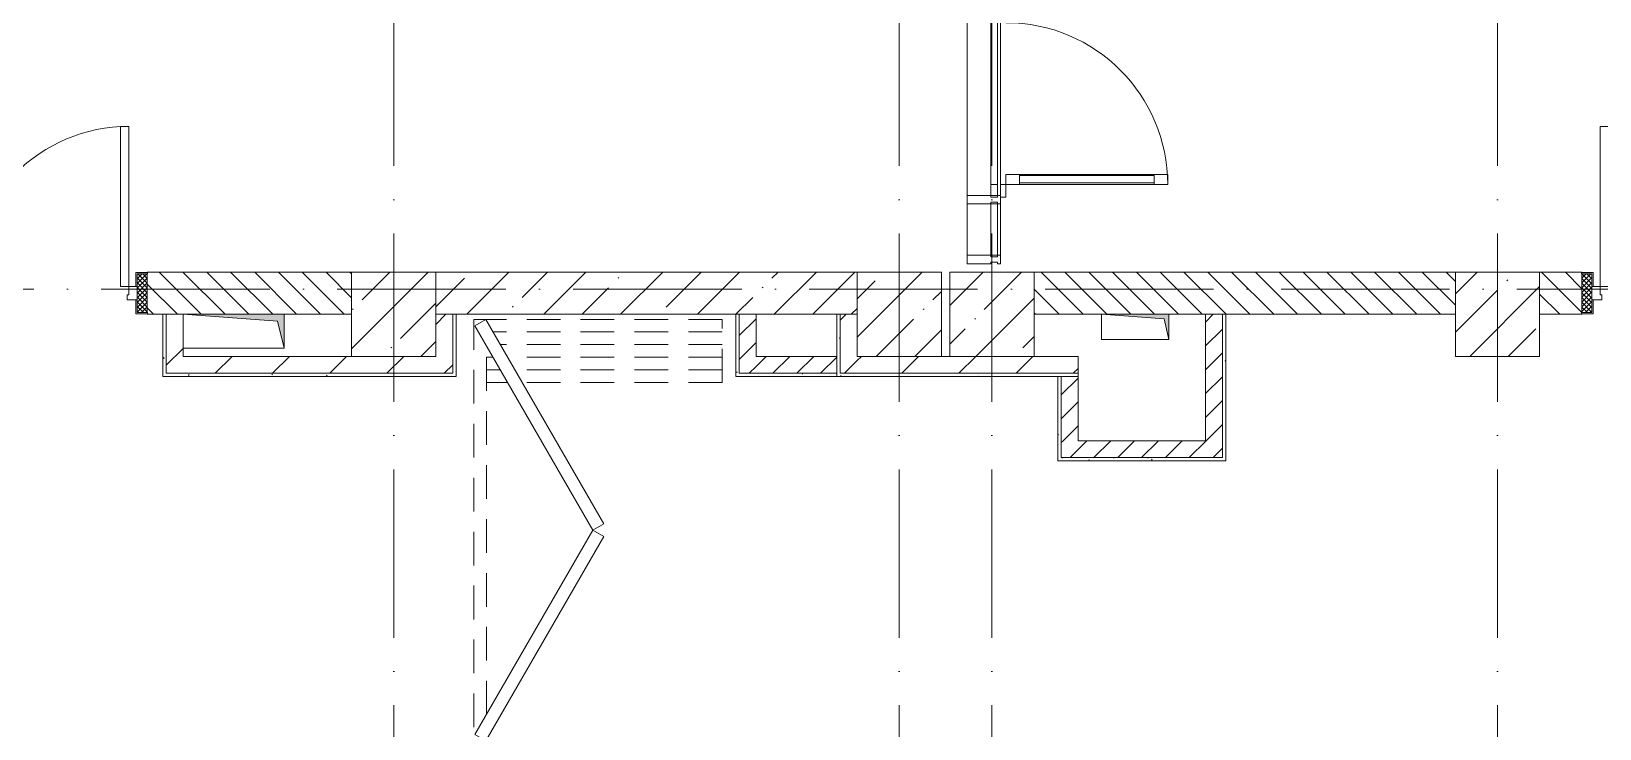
# Model space of a CAD drawing. Header units: millimetres. Extents: x -6467 to 106027, y -7090 to 195095.
# Drawn here: x 32900 to 42206, y 3373 to 7510 of the extents above; entities that cross this region are included whole.
import ezdxf

# ---------------------------------------------------------------- set-up
doc = ezdxf.new("R2010")
doc.units = ezdxf.units.MM
doc.linetypes.add('200_ШТРИХ__ш1_п0_6_', pattern=[320, 200, -120])
doc.linetypes.add('50_200_ШТРИХ_1Т_ш5_п1_п1_', pattern=[1400, 1000, -200, 0, -200])
for name, color, linetype, lineweight in [('A-DETL-GENF', 7, 'Continuous', 9), ('A-DOOR', 7, 'Continuous', 9), ('A-DOOR-2', 7, 'Continuous', 5), ('A-DOOR-3', 7, '200_ШТРИХ__ш1_п0_6_', 5), ('A-DOOR-FRAM', 7, 'Continuous', 9), ('A-DOOR-FRAM-2', 7, 'Continuous', 5), ('A-GLAZ-CWMG', 7, 'Continuous', 9), ('A-GLAZ-CWMG-1', 7, 'Continuous', 20), ('A-WALL', 7, 'Continuous', 5), ('A-WALL-FNSH-1', 7, 'Continuous', 5), ('I-WALL', 7, 'Continuous', 5), ('S-COLS', 7, 'Continuous', 9), ('S-COLS-1', 7, 'Continuous', 5)]:
    doc.layers.add(name, color=color, linetype=linetype, lineweight=lineweight)
for name, color, linetype, lineweight, true_color in [('A-GENM-1', 7, 'Continuous', 9, 0xaaaaaa), ('I-WALL-1', 7, 'Continuous', 5, 0x787878), ('M-EQPM-1', 7, 'Continuous', 9, 0xaaaaaa), ('M-EQPM-2', 7, 'Continuous', 9, 0xe2e2e2), ('Оси-3', 7, '50_200_ШТРИХ_1Т_ш5_п1_п1_', 9, 0xaaaaaa)]:
    doc.layers.add(name, color=color, linetype=linetype, lineweight=lineweight, true_color=true_color)
pattern_1 = [(45, (0, 0), (-169.7056, 169.7056), [])]
pattern_2 = [(0, (0, 0), (406.4, 101.6), [6.706, -298.094, 6.706, -298.094, -1625.6]), (0, (0, 0), (406.4, 101.6), [-609.6, 6.706, -602.894, 6.706, -298.094, -711.2]), (0, (0, 0), (406.4, 101.6), [-1524, 6.706, -196.494, 6.706, -501.294]), (120, (152.4, 50.8), (-291.18818, 301.15272), [6.706, -298.094, 6.706, -298.094, -1625.6]), (120, (152.4, 50.8), (-291.18818, 301.15272), [-609.6, 6.706, -602.894, 6.706, -298.094, -711.2]), (120, (152.4, 50.8), (-291.18818, 301.15272), [-1524, 6.706, -196.494, 6.706, -501.294]), (240, (203.2, 254), (-115.21182, -402.75272), [6.706, -298.094, 6.706, -298.094, -1625.6]), (240, (203.2, 254), (-115.21182, -402.75272), [-609.6, 6.706, -602.894, 6.706, -298.094, -711.2]), (240, (203.2, 254), (-115.21182, -402.75272), [-1524, 6.706, -196.494, 6.706, -501.294])]
pattern_3 = [(135, (0, 0), (-70.71068, -70.71068), [])]
pattern_4 = [(135, (1456.41, 189.685), (-14.14214, -14.14214), []), (225, (1456.41, 189.685), (14.14214, -14.14214), [])]
pattern_5 = [(45, (-666.384, 189.685), (-14.1421, 14.1421), []), (135, (-666.384, 189.685), (-14.1421, -14.1421), [])]
pattern_6 = [(45, (0, 0), (-70.71068, 70.71068), [])]

# ---------------------------------------------------------------- blocks, each defined once
blk = doc.blocks.new('BSC_Колонна _Прямоугольная - 500х500-V81-АИ_План этажа Радиаторы_2')
at = {"layer": 'S-COLS-1'}
h = blk.add_hatch(dxfattribs=at)
h.set_pattern_fill('FP_109', color=256, style=0, pattern_type=2)
h.set_pattern_definition([(45, (-38050, -5831.04), (-228.0985, 228.0985), []), (45, (-37821.9, -5831.04), (-228.0985, 228.0985), [403.225, -80.645, 6.706, -73.939])])
h.paths.add_polyline_path([(-250, -250), (250, -250), (250, 250), (-250, 250)])
for p, q in [((250, 250), (-250, 250)), ((-250, 250), (-250, -250)), ((250, -250), (250, 250)), ((-250, -250), (250, -250))]:
    blk.add_line(p, q, dxfattribs=at)
blk = doc.blocks.new('Дверь_Витражная_СКБ_2Ст - ДВВ_ДАО_СОШ_Коридор EIW15-23259878-АИ_План этажа Радиаторы_2')
at = {"layer": 'A-DETL-GENF'}
for p, q in [((-960, 1010), (-900, 1010)), ((-960, 1010), (-960, 50)), ((-900, 1010), (-960, 1010)), ((-960, 1010), (-960, 50)), ((-900, 1010), (-900, 50)), ((-900, 50), (-900, 1010)), ((960, 1010), (900, 1010)), ((900, 1010), (900, 50)), ((960, 1010), (900, 1010)), ((900, 1010), (900, 50)), ((960, 1010), (960, 50)), ((960, 50), (960, 1010)), ((-960, 930), (-900, 930)), ((-950, 930), (-950, 130)), ((-906, 930), (-906, 130)), ((960, 930), (900, 930)), ((906, 930), (906, 130)), ((950, 930), (950, 130)), ((-960, 130), (-900, 130)), ((960, 130), (900, 130)), ((-1035, 50), (-1035, 17)), ((-960, 50), (-1035, 50)), ((-960, 50), (-1035, 50)), ((-1035, 50), (-1035, 17)), ((-900, 50), (-960, 50)), ((-960, 50), (-900, 50)), ((-960, 17), (-960, 50)), ((-960, 17), (-960, 50)), ((900, 50), (960, 50)), ((900, 50), (960, 50)), ((960, 17), (960, 50)), ((960, 50), (1035, 50)), ((960, 50), (960, 17)), ((1035, 50), (960, 50)), ((1035, 50), (1035, 17)), ((1035, 17), (1035, 50)), ((-960, -40), (-960, 0)), ((-960, -40), (-960, 0)), ((960, -40), (960, 0)), ((960, 0), (960, -40))]:
    blk.add_line(p, q, dxfattribs=at)
at = {"layer": 'A-DOOR-2'}
for p, q in [((-960, 1010), (-960, 50)), ((960, 1010), (960, 50))]:
    blk.add_line(p, q, dxfattribs=at)
for centre, start, end in [((-960, 50), 360, 90), ((960, 50), 90, 180)]:
    blk.add_arc(centre, 960, start, end, dxfattribs=at)
blk = doc.blocks.new('Прямоугольный импост - Импост структурный с накладкой - 180мм-22070662-АИ_План этажа Радиаторы_2')
at = {"layer": 'A-GLAZ-CWMG'}
for p, q in [((74510, 66555.7), (74510, 64505.7)), ((74527, 66555.7), (74567, 66555.7)), ((74527, 66555.7), (74527, 64505.7)), ((74567, 66555.7), (74567, 64505.7)), ((74707, 66555.7), (74707, 64505.7)), ((74567, 64505.7), (74527, 64505.7))]:
    blk.add_line(p, q, dxfattribs=at)
blk = doc.blocks.new('Прямоугольный импост - Импост структурный с накладкой - 180мм-26313123-АИ_План этажа Радиаторы_2')
at = {"layer": 'A-GLAZ-CWMG'}
for p, q in [((38453, 6181), (38453, 6486)), ((38593, 6486), (38633, 6486)), ((38593, 6181), (38593, 6486)), ((38633, 6181), (38633, 6486)), ((38650, 6181), (38650, 6486)), ((38633, 6181), (38593, 6181))]:
    blk.add_line(p, q, dxfattribs=at)
blk = doc.blocks.new('Прямоугольный импост - Импост структурный с накладкой - 180мм-22069925-АИ_План этажа Радиаторы_2')
at = {"layer": 'A-GLAZ-CWMG-1'}
for p, q in [((-25, 40), (-25, 180)), ((-25, 180), (25, 180)), ((25, 180), (25, 40)), ((-15, 40), (-25, 40)), ((-25, -17), (-25, 0)), ((-25, 0), (-15, 0)), ((-15, 0), (-15, 40)), ((15, 40), (15, 0)), ((25, 40), (15, 40)), ((15, 0), (25, 0)), ((25, 0), (25, -17)), ((25, -17), (-25, -17))]:
    blk.add_line(p, q, dxfattribs=at)
blk = doc.blocks.new('BSC_Колонна _Прямоугольная - 500х500-V255-АИ_План этажа Радиаторы_2')
at = {"layer": 'S-COLS-1'}
h = blk.add_hatch(dxfattribs=at)
h.set_pattern_fill('FP_151', color=256, style=0, pattern_type=2)
h.set_pattern_definition([(45, (-38600, -5831.04), (-228.0985, 228.0985), []), (45, (-38371.9, -5831.04), (-228.0985, 228.0985), [403.225, -80.645, 6.706, -73.939])])
h.paths.add_polyline_path([(-250, -250), (250, -250), (250, 250), (-250, 250)])
for p, q in [((250, 250), (-250, 250)), ((-250, 250), (-250, -250)), ((250, -250), (250, 250)), ((-250, -250), (250, -250))]:
    blk.add_line(p, q, dxfattribs=at)
blk = doc.blocks.new('BSC_Колонна _Прямоугольная - 500х500-V262-АИ_План этажа Радиаторы_2')
at = {"layer": 'S-COLS-1'}
h = blk.add_hatch(dxfattribs=at)
h.set_pattern_fill('FP_158', color=256, style=0, pattern_type=2)
h.set_pattern_definition([(45, (-35050, -5831.04), (-228.0985, 228.0985), []), (45, (-34821.9, -5831.04), (-228.0985, 228.0985), [403.225, -80.645, 6.706, -73.939])])
h.paths.add_polyline_path([(-250, -250), (250, -250), (250, 250), (-250, 250)])
for p, q in [((250, 250), (-250, 250)), ((-250, 250), (-250, -250)), ((250, -250), (250, 250)), ((-250, -250), (250, -250))]:
    blk.add_line(p, q, dxfattribs=at)
blk = doc.blocks.new('BSC_Колонна _Прямоугольная - 500х500-V334-АИ_План этажа Радиаторы_2')
at = {"layer": 'S-COLS-1'}
h = blk.add_hatch(dxfattribs=at)
h.set_pattern_fill('FP_229', color=256, style=0, pattern_type=2)
h.set_pattern_definition([(45, (-41600, -5831.04), (-228.0985, 228.0985), []), (45, (-41371.9, -5831.04), (-228.0985, 228.0985), [403.225, -80.645, 6.706, -73.939])])
h.paths.add_polyline_path([(-250, -250), (250, -250), (250, 250), (-250, 250)])
for p, q in [((250, 250), (-250, 250)), ((-250, 250), (-250, -250)), ((250, -250), (250, 250)), ((-250, -250), (250, -250))]:
    blk.add_line(p, q, dxfattribs=at)
blk = doc.blocks.new('DOR__перегородка__Прямоугольная - Вн_ДПГ_6900х3600h-29300788-АИ_План этажа Радиаторы_2')
at = {"layer": 'A-DOOR-3'}
for p, q in [((0, 0), (6900, 0)), ((6900, -1474.2), (6900, 0)), ((0, -75), (0, 0)), ((0, -75), (1744.5, -75)), ((1894.5, -75), (1906.7, -75)), ((2056.7, -75), (4243.8, -75)), ((4393.8, -75), (4405, -75)), ((4555, -75), (6743.2, -75)), ((6525.2, -200.9), (6525.2, -75)), ((6600.2, -157.6), (6600.2, -75)), ((6675.2, -114.3), (6675.2, -75)), ((6893.2, -75), (6900, -75)), ((6750.2, -1474.2), (6750.2, -157.6)), ((6825.2, -1474.2), (6825.2, -114.3)), ((6600.2, -1474.2), (6600.2, -244.2)), ((6675.2, -1474.2), (6675.2, -200.9)), ((6525.2, -1474.2), (6525.2, -287.5)), ((6525.2, -1474.2), (6900, -1474.2))]:
    blk.add_line(p, q, dxfattribs=at)
at = {"layer": 'A-DOOR-FRAM'}
for p, q in [((1862.7, -6.7), (650.4, -706.9)), ((687.9, -771.8), (1900.3, -71.7)), ((1900.3, -71.7), (1862.7, -6.7)), ((1938.4, -6.7), (1900.9, -71.7)), ((1900.9, -71.7), (3113.3, -771.8)), ((3150.8, -706.9), (1938.4, -6.7)), ((4362.1, -6.7), (3149.7, -706.9)), ((3187.3, -771.8), (4399.6, -71.7)), ((4399.6, -71.7), (4362.1, -6.7)), ((4436.7, -6.7), (4399.2, -71.7)), ((4399.2, -71.7), (5611.6, -771.8)), ((5649.1, -706.9), (4436.7, -6.7)), ((6861.4, -6.7), (5649.1, -706.9)), ((5686.6, -771.8), (6898.9, -71.7)), ((6898.9, -71.7), (6861.4, -6.7)), ((650.4, -706.9), (687.9, -771.8)), ((3113.3, -771.8), (3150.8, -706.9)), ((3149.7, -706.9), (3187.3, -771.8)), ((5611.6, -771.8), (5649.1, -706.9)), ((5649.1, -706.9), (5686.6, -771.8))]:
    blk.add_line(p, q, dxfattribs=at)
blk = doc.blocks.new('Канал вертикальный прямоугольный - Шахта - значок проема-24087328-АИ_План этажа Радиаторы_2')
at = {"layer": 'M-EQPM-2'}
blk.add_hatch(color=256, dxfattribs=at).paths.add_polyline_path([(75, 200), (-75, 200), (-75, -200), (-47.5, 172.5)])
at = {"layer": 'M-EQPM-1'}
for p, q in [((-75, -200), (-75, 200)), ((-75, 200), (75, 200)), ((-47.5, 172.5), (75, 200)), ((75, 200), (75, -200)), ((-47.5, 172.5), (-75, -200)), ((75, -200), (-75, -200))]:
    blk.add_line(p, q, dxfattribs=at)
blk = doc.blocks.new('Канал вертикальный прямоугольный - Шахта - значок проема-24087330-АИ_План этажа Радиаторы_2')
at = {"layer": 'M-EQPM-2'}
blk.add_hatch(color=256, dxfattribs=at).paths.add_polyline_path([(-100, -300), (-60, 260), (100, 300), (-100, 300)])
at = {"layer": 'M-EQPM-1'}
for p, q in [((-100, -300), (-100, 300)), ((-100, 300), (100, 300)), ((-60, 260), (100, 300)), ((100, 300), (100, -300)), ((-60, 260), (-100, -300)), ((100, -300), (-100, -300))]:
    blk.add_line(p, q, dxfattribs=at)
blk = doc.blocks.new('110_Дверь_СКБ_2Ст_Наружная1 - СОШ_Д-07_1760_1440_х2400мм_Все учебные помещения_ читальные залы_EIW30-25551088-АИ_План этажа Радиаторы_2')
at = {"layer": 'A-DOOR-2'}
h = blk.add_hatch(dxfattribs=at)
h.set_pattern_fill('FP_120', color=256, style=0, pattern_type=2)
h.set_pattern_definition(pattern_4)
h.paths.add_polyline_path([(899.5, -115), (899.5, 115), (839.5, 115), (839.5, -115)])
at = {"layer": 'A-DOOR-FRAM-2'}
h = blk.add_hatch(dxfattribs=at)
h.set_pattern_fill('FP_121', color=256, style=0, pattern_type=2)
h.set_pattern_definition(pattern_5)
h.paths.add_polyline_path([(-800.5, -115), (-800.5, 115), (-860.5, 115), (-860.5, -115)])
at = {"layer": 'A-DOOR'}
for p, q in [((-750.5, 990), (-750.5, 40)), ((-700.5, 990), (-750.5, 990)), ((-700.5, 40), (-700.5, 990)), ((789.5, 630), (739.5, 630)), ((739.5, 630), (739.5, 40)), ((789.5, 40), (789.5, 630)), ((-750.5, 40), (-700.5, 40)), ((739.5, 40), (789.5, 40))]:
    blk.add_line(p, q, dxfattribs=at)
at = {"layer": 'A-DOOR-2'}
for p, q in [((-792.5, 123), (-862.5, 123)), ((-862.5, 123), (-862.5, 115)), ((-862.5, 115), (-800.5, 115)), ((-800.5, 115), (-800.5, 40)), ((-792.5, 40), (-792.5, 123)), ((901.5, 123), (831.5, 123)), ((831.5, 123), (831.5, 40)), ((839.5, 40), (839.5, 115)), ((839.5, 115), (901.5, 115)), ((901.5, 115), (901.5, 123)), ((-800.5, 40), (-792.5, 40)), ((831.5, 40), (839.5, 40)), ((-792.5, -40), (-800.5, -40)), ((-800.5, -40), (-800.5, -115)), ((-792.5, -123), (-792.5, -40)), ((839.5, -40), (831.5, -40)), ((831.5, -40), (831.5, -123)), ((839.5, -115), (839.5, -40)), ((-862.5, -115), (-862.5, -123)), ((-800.5, -115), (-862.5, -115)), ((-862.5, -123), (-792.5, -123)), ((831.5, -123), (901.5, -123)), ((901.5, -115), (839.5, -115)), ((901.5, -123), (901.5, -115))]:
    blk.add_line(p, q, dxfattribs=at)
for centre, radius, start, end in [((-750.5, 40), 950, 0, 90), ((789.5, 40), 590, 90, 180)]:
    blk.add_arc(centre, radius, start, end, dxfattribs=at)
at = {"layer": 'A-DOOR-FRAM'}
for p, q in [((-800.5, 115), (-860.5, 115)), ((-860.5, 115), (-860.5, -115)), ((-800.5, -115), (-800.5, 115)), ((899.5, 115), (839.5, 115)), ((839.5, 115), (839.5, -115)), ((899.5, -115), (899.5, 115)), ((-750.5, 40), (-800.5, 40)), ((-800.5, 40), (-800.5, -40)), ((-750.5, -10), (-750.5, 40)), ((789.5, 40), (789.5, -10)), ((839.5, 40), (789.5, 40)), ((839.5, -40), (839.5, 40)), ((-800.5, -40), (-740.5, -40)), ((-740.5, -10), (-750.5, -10)), ((-740.5, -40), (-740.5, -10)), ((789.5, -10), (779.5, -10)), ((779.5, -10), (779.5, -40)), ((779.5, -40), (839.5, -40)), ((-860.5, -115), (-800.5, -115)), ((839.5, -115), (899.5, -115))]:
    blk.add_line(p, q, dxfattribs=at)
blk = doc.blocks.new('110_Дверь_СКБ_2Ст_Наружная1 - СОШ_Д-07_1760_1440_х2400мм_Все учебные помещения_ читальные залы_EIW30-25550483-АИ_План этажа Радиаторы_2')
at = {"layer": 'A-DOOR-2'}
h = blk.add_hatch(dxfattribs=at)
h.set_pattern_fill('FP_120', color=256, style=0, pattern_type=2)
h.set_pattern_definition(pattern_4)
h.paths.add_polyline_path([(899.5, -115), (899.5, 115), (839.5, 115), (839.5, -115)])
at = {"layer": 'A-DOOR-FRAM-2'}
h = blk.add_hatch(dxfattribs=at)
h.set_pattern_fill('FP_121', color=256, style=0, pattern_type=2)
h.set_pattern_definition(pattern_5)
h.paths.add_polyline_path([(-800.5, -115), (-800.5, 115), (-860.5, 115), (-860.5, -115)])
at = {"layer": 'A-DOOR'}
for p, q in [((789.5, 990), (739.5, 990)), ((739.5, 990), (739.5, 40)), ((789.5, 40), (789.5, 990)), ((-750.5, 630), (-750.5, 40)), ((-700.5, 630), (-750.5, 630)), ((-700.5, 40), (-700.5, 630)), ((-750.5, 40), (-700.5, 40)), ((739.5, 40), (789.5, 40))]:
    blk.add_line(p, q, dxfattribs=at)
at = {"layer": 'A-DOOR-2'}
for p, q in [((-792.5, 123), (-862.5, 123)), ((-862.5, 123), (-862.5, 115)), ((-862.5, 115), (-800.5, 115)), ((-800.5, 115), (-800.5, 40)), ((-792.5, 40), (-792.5, 123)), ((901.5, 123), (831.5, 123)), ((831.5, 123), (831.5, 40)), ((839.5, 40), (839.5, 115)), ((839.5, 115), (901.5, 115)), ((901.5, 115), (901.5, 123)), ((-800.5, 40), (-792.5, 40)), ((831.5, 40), (839.5, 40)), ((-792.5, -40), (-800.5, -40)), ((-800.5, -40), (-800.5, -115)), ((-792.5, -123), (-792.5, -40)), ((839.5, -40), (831.5, -40)), ((831.5, -40), (831.5, -123)), ((839.5, -115), (839.5, -40)), ((-862.5, -115), (-862.5, -123)), ((-800.5, -115), (-862.5, -115)), ((-862.5, -123), (-792.5, -123)), ((831.5, -123), (901.5, -123)), ((901.5, -115), (839.5, -115)), ((901.5, -123), (901.5, -115))]:
    blk.add_line(p, q, dxfattribs=at)
for centre, radius, start, end in [((789.5, 40), 950, 90, 180), ((-750.5, 40), 590, 0, 90)]:
    blk.add_arc(centre, radius, start, end, dxfattribs=at)
at = {"layer": 'A-DOOR-FRAM'}
for p, q in [((-800.5, 115), (-860.5, 115)), ((-860.5, 115), (-860.5, -115)), ((-800.5, -115), (-800.5, 115)), ((899.5, 115), (839.5, 115)), ((839.5, 115), (839.5, -115)), ((899.5, -115), (899.5, 115)), ((-750.5, 40), (-800.5, 40)), ((-800.5, 40), (-800.5, -40)), ((-750.5, -10), (-750.5, 40)), ((789.5, 40), (789.5, -10)), ((839.5, 40), (789.5, 40)), ((839.5, -40), (839.5, 40)), ((-800.5, -40), (-740.5, -40)), ((-740.5, -10), (-750.5, -10)), ((-740.5, -40), (-740.5, -10)), ((789.5, -10), (779.5, -10)), ((779.5, -10), (779.5, -40)), ((779.5, -40), (839.5, -40)), ((-860.5, -115), (-800.5, -115)), ((839.5, -115), (899.5, -115))]:
    blk.add_line(p, q, dxfattribs=at)
blk = doc.blocks.new('АР_Перемычка1 - АР_Перемычка-25551152-АИ_План этажа Радиаторы_2')
at = {"layer": 'A-GENM-1'}
blk.add_line((-250, -125), (-242, -125), dxfattribs=at)

msp = doc.modelspace()

# ---------------------------------------------------------------- hatches: boundary and pattern name
at = {"layer": 'A-WALL'}
h = msp.add_hatch(dxfattribs=at)
h.set_pattern_fill('FP_1', color=256, style=0, pattern_type=2)
h.set_pattern_definition([(45, (0, 0), (-228.0985, 228.0985), []), (45, (228.1, 0), (-228.0985, 228.0985), [403.225, -80.645, 6.706, -73.939])])
h.paths.add_polyline_path([(37680, 5831), (37800, 5831), (37800, 6081), (35300, 6081), (35300, 5831), (36048.4, 5831)])
at = {"layer": 'I-WALL'}
h = msp.add_hatch(dxfattribs=at)
h.set_pattern_fill('FP_2', color=256, style=0, pattern_type=2)
h.set_pattern_definition(pattern_3)
h.paths.add_polyline_path([(34400, 5831), (34800, 5831), (34800, 6081), (33590.1, 6079), (33590.1, 5831), (34387.4, 5831)])
h.paths.add_polyline_path([(31120, 5831), (31826.1, 5833), (31826.1, 6081), (30943, 6081), (30943, 5831), (31100, 5831)])
h.paths.add_polyline_path([(29300, 5831), (29340, 5831), (29340, 6081), (29300, 6081), (29300, 5916)])
h.paths.add_polyline_path([(28800, 5831), (28800, 6081), (26300, 6081), (26300, 5831)])
h.paths.add_polyline_path([(30100, 5831), (30243, 5831), (30243, 6081), (30040, 6081), (30040, 5831)])
h.paths.add_polyline_path([(25672, 5831), (25800, 5833), (25800, 6081), (25672, 6079), (25670, 5831)])
h.paths.add_polyline_path([(23071.9, 5831), (23908, 5833), (23908, 6081), (20300, 6081), (20300, 5831), (23044.4, 5831)])
h = msp.add_hatch(dxfattribs=at)
h.set_pattern_fill('FP_2', color=256, style=0, pattern_type=2)
h.set_pattern_definition(pattern_3)
h.paths.add_polyline_path([(43862, 5831), (44350, 5831), (44350, 6081), (43862, 6079), (43860, 5831)])
h.paths.add_polyline_path([(41350, 5831), (41350, 6081), (38850, 6081), (38850, 5831), (39650, 5831)])
h.paths.add_polyline_path([(42100, 5831), (42098, 6081), (41850, 6079), (41850, 5831), (42098, 5831)])
h = msp.add_hatch(dxfattribs=at)
h.set_pattern_fill('FP_5', color=256, style=0, pattern_type=2)
h.set_pattern_definition(pattern_1)
h.paths.add_polyline_path([(33800, 5481), (33800, 5831), (33700, 5831), (33700, 5481)])
h = msp.add_hatch(dxfattribs=at)
h.set_pattern_fill('FP_5', color=256, style=0, pattern_type=2)
h.set_pattern_definition(pattern_1)
h.paths.add_polyline_path([(35400, 5481), (35400, 5831), (35300, 5831), (35300, 5481)])
h = msp.add_hatch(dxfattribs=at)
h.set_pattern_fill('FP_4', color=256, style=0, pattern_type=2)
h.set_pattern_definition(pattern_6)
h.paths.add_polyline_path([(37200, 5481), (37200, 5831), (37100, 5831), (37100, 5481)])
h = msp.add_hatch(dxfattribs=at)
h.set_pattern_fill('FP_5', color=256, style=0, pattern_type=2)
h.set_pattern_definition(pattern_1)
h.paths.add_polyline_path([(37700, 5481), (37800, 5481), (37800, 5831), (37700, 5831)])
h = msp.add_hatch(dxfattribs=at)
h.set_pattern_fill('FP_4', color=256, style=0, pattern_type=2)
h.set_pattern_definition(pattern_6)
h.paths.add_polyline_path([(39967.5, 5081), (39967.5, 5831), (39867.5, 5831), (39867.5, 5081)])
h = msp.add_hatch(dxfattribs=at)
h.set_pattern_fill('FP_5', color=256, style=0, pattern_type=2)
h.set_pattern_definition(pattern_1)
h.paths.add_polyline_path([(34800, 5481), (34800, 5581), (33800, 5581), (33800, 5481), (34387.4, 5481)])
h = msp.add_hatch(dxfattribs=at)
h.set_pattern_fill('FP_5', color=256, style=0, pattern_type=2)
h.set_pattern_definition(pattern_1)
h.paths.add_polyline_path([(35300, 5481), (35300, 5581), (34800, 5581), (34800, 5481)])
h = msp.add_hatch(dxfattribs=at)
h.set_pattern_fill('FP_4', color=256, style=0, pattern_type=2)
h.set_pattern_definition(pattern_6)
h.paths.add_polyline_path([(37680, 5481), (37680, 5581), (37200, 5581), (37200, 5481)])
h = msp.add_hatch(dxfattribs=at)
h.set_pattern_fill('FP_5', color=256, style=0, pattern_type=2)
h.set_pattern_definition(pattern_1)
h.paths.add_polyline_path([(38850, 5481), (39110.8, 5481), (39110.8, 5581), (37800, 5581), (37800, 5481), (38350, 5481)])
h = msp.add_hatch(dxfattribs=at)
h.set_pattern_fill('FP_4', color=256, style=0, pattern_type=2)
h.set_pattern_definition(pattern_6)
h.paths.add_polyline_path([(39110.8, 5081), (39110.8, 5461), (39010.8, 5461), (39010.8, 5081)])
h = msp.add_hatch(dxfattribs=at)
h.set_pattern_fill('FP_4', color=256, style=0, pattern_type=2)
h.set_pattern_definition(pattern_6)
h.paths.add_polyline_path([(39010.8, 4981), (39967.5, 4981), (39967.5, 5081), (39010.8, 5081)])
at = {"layer": 'I-WALL-1'}
h = msp.add_hatch(dxfattribs=at)
h.set_pattern_fill('FP_3', color=256, style=0, pattern_type=2)
h.set_pattern_definition(pattern_2)
h.paths.add_polyline_path([(33700, 5461), (33700, 5831), (33680, 5831), (33680, 5461)])
h = msp.add_hatch(dxfattribs=at)
h.set_pattern_fill('FP_3', color=256, style=0, pattern_type=2)
h.set_pattern_definition(pattern_2)
h.paths.add_polyline_path([(35420, 5461), (35420, 5831), (35400, 5831), (35400, 5461)])
h = msp.add_hatch(dxfattribs=at)
h.set_pattern_fill('FP_3', color=256, style=0, pattern_type=2)
h.set_pattern_definition(pattern_2)
h.paths.add_polyline_path([(37100, 5461), (37100, 5831), (37080, 5831), (37080, 5461)])
h = msp.add_hatch(dxfattribs=at)
h.set_pattern_fill('FP_3', color=256, style=0, pattern_type=2)
h.set_pattern_definition(pattern_2)
h.paths.add_polyline_path([(37700, 5461), (37700, 5831), (37680, 5831), (37680, 5461)])
h = msp.add_hatch(dxfattribs=at)
h.set_pattern_fill('FP_3', color=256, style=0, pattern_type=2)
h.set_pattern_definition(pattern_2)
h.paths.add_polyline_path([(39987.5, 4981), (39987.5, 5831), (39967.5, 5831), (39967.5, 4981)])
h = msp.add_hatch(dxfattribs=at)
h.set_pattern_fill('FP_3', color=256, style=0, pattern_type=2)
h.set_pattern_definition(pattern_2)
h.paths.add_polyline_path([(33700, 5461), (34800, 5461), (34800, 5481), (33700, 5481)])
h = msp.add_hatch(dxfattribs=at)
h.set_pattern_fill('FP_3', color=256, style=0, pattern_type=2)
h.set_pattern_definition(pattern_2)
h.paths.add_polyline_path([(35400, 5461), (35400, 5481), (34800, 5481), (34800, 5461), (35300, 5461)])
h = msp.add_hatch(dxfattribs=at)
h.set_pattern_fill('FP_3', color=256, style=0, pattern_type=2)
h.set_pattern_definition(pattern_2)
h.paths.add_polyline_path([(37680, 5461), (37680, 5481), (37100, 5481), (37100, 5461), (37200, 5461)])
h = msp.add_hatch(dxfattribs=at)
h.set_pattern_fill('FP_3', color=256, style=0, pattern_type=2)
h.set_pattern_definition(pattern_2)
h.paths.add_polyline_path([(37709.4, 5461), (39110.8, 5461), (39110.8, 5481), (37700, 5481), (37700, 5461)])
h = msp.add_hatch(dxfattribs=at)
h.set_pattern_fill('FP_3', color=256, style=0, pattern_type=2)
h.set_pattern_definition(pattern_2)
h.paths.add_polyline_path([(39010.8, 4981), (39010.8, 5461), (38990.8, 5461), (38990.8, 4981)])
h = msp.add_hatch(dxfattribs=at)
h.set_pattern_fill('FP_3', color=256, style=0, pattern_type=2)
h.set_pattern_definition(pattern_2)
h.paths.add_polyline_path([(39987.5, 4961), (39987.5, 4981), (38990.8, 4981), (38990.8, 4961), (39370.4, 4961)])

# ---------------------------------------------------------------- linework, layer by layer
at = {"layer": 'A-WALL'}
for p, q in [((34800, 6081), (33588.1, 6081)), ((37800, 6081), (35300, 6081)), ((41350, 6081), (38850, 6081)), ((42100, 6081), (41850, 6081)), ((33800, 5831), (33588.1, 5831)), ((33700, 5831), (33700, 5481)), ((34400, 5831), (34800, 5831)), ((35300, 5831), (37800, 5831)), ((35400, 5831), (35400, 5481)), ((37100, 5481), (37100, 5831)), ((37700, 5831), (37700, 5481)), ((38850, 5831), (39250, 5831)), ((39650, 5831), (41350, 5831)), ((39967.5, 5831), (39967.5, 4981)), ((41850, 5831), (42100, 5831)), ((33700, 5481), (35400, 5481)), ((37680, 5481), (37100, 5481)), ((39110.8, 5481), (37700, 5481)), ((39010.8, 4981), (39010.8, 5461)), ((39967.5, 4981), (39010.8, 4981))]:
    msp.add_line(p, q, dxfattribs=at)
at = {"layer": 'A-WALL-FNSH-1'}
for p, q in [((33680, 5831), (33680, 5461)), ((33800, 5581), (33800, 5831)), ((35420, 5461), (35420, 5831)), ((37080, 5831), (37080, 5461)), ((37200, 5581), (37200, 5831)), ((37680, 5461), (37680, 5831)), ((39867.5, 5831), (39867.5, 5081)), ((39987.5, 4961), (39987.5, 5831)), ((34800, 5581), (33800, 5581)), ((37680, 5581), (37200, 5581)), ((38350, 5581), (38300, 5581)), ((39110.8, 5581), (38850, 5581)), ((39110.8, 5081), (39110.8, 5581)), ((33680, 5461), (35420, 5461)), ((39110.8, 5461), (37080, 5461)), ((38990.8, 5461), (38990.8, 4961)), ((39867.5, 5081), (39110.8, 5081)), ((38990.8, 4961), (39987.5, 4961))]:
    msp.add_line(p, q, dxfattribs=at)
at = {"layer": 'Оси-3'}
for p, q in [((35050, -5889.7), (35050, 11717)), ((38050, -5889.7), (38050, 11717)), ((38600, -5889.7), (38600, 11717)), ((41600, -5889.7), (41600, 11717)), ((90318.8, 5981), (-5267.3, 5981))]:
    msp.add_line(p, q, dxfattribs=at)

# ---------------------------------------------------------------- block references
at = {"layer": 'A-DOOR-2'}
for name, p, rotation in [('Дверь_Витражная_СКБ_2Ст - ДВВ_ДАО_СОШ_Коридор EIW15-23259878-АИ_План этажа Радиаторы_2', (38633, 7561), 269.9999999999998), ('DOR__перегородка__Прямоугольная - Вн_ДПГ_6900х3600h-29300788-АИ_План этажа Радиаторы_2', (35525, -1099), 89.99999999999974)]:
    msp.add_blockref(name, p, dxfattribs=dict(at, rotation=rotation))
for name, p in [('110_Дверь_СКБ_2Ст_Наружная1 - СОШ_Д-07_1760_1440_х2400мм_Все учебные помещения_ читальные залы_EIW30-25550483-АИ_План этажа Радиаторы_2', (32688.6, 5956)), ('110_Дверь_СКБ_2Ст_Наружная1 - СОШ_Д-07_1760_1440_х2400мм_Все учебные помещения_ читальные залы_EIW30-25551088-АИ_План этажа Радиаторы_2', (42960.5, 5956))]:
    msp.add_blockref(name, p, dxfattribs=at)
at = {"layer": 'A-GENM-1'}
msp.add_blockref('АР_Перемычка1 - АР_Перемычка-25551152-АИ_План этажа Радиаторы_2', (42100, 5956), dxfattribs=at)
at = {"layer": 'A-GLAZ-CWMG', "rotation": 180}
msp.add_blockref('Прямоугольный импост - Импост структурный с накладкой - 180мм-22070662-АИ_План этажа Радиаторы_2', (113160, 73091.7), dxfattribs=at)
at = {"layer": 'A-GLAZ-CWMG', "extrusion": (0, 0, -1), "rotation": 270.0000000000002}
for p in [(-38633, 6511), (-38633, 6156)]:
    msp.add_blockref('Прямоугольный импост - Импост структурный с накладкой - 180мм-22069925-АИ_План этажа Радиаторы_2', p, dxfattribs=at)
at = {"layer": 'A-GLAZ-CWMG'}
msp.add_blockref('Прямоугольный импост - Импост структурный с накладкой - 180мм-26313123-АИ_План этажа Радиаторы_2', (0, 0), dxfattribs=at)
at = {"layer": 'M-EQPM-1', "rotation": 269.9999999999985}
for name, p in [('Канал вертикальный прямоугольный - Шахта - значок проема-24087330-АИ_План этажа Радиаторы_2', (34100, 5731)), ('Канал вертикальный прямоугольный - Шахта - значок проема-24087328-АИ_План этажа Радиаторы_2', (39450, 5756))]:
    msp.add_blockref(name, p, dxfattribs=at)
at = {"layer": 'S-COLS'}
for name, p in [('BSC_Колонна _Прямоугольная - 500х500-V262-АИ_План этажа Радиаторы_2', (35050, 5831)), ('BSC_Колонна _Прямоугольная - 500х500-V81-АИ_План этажа Радиаторы_2', (38050, 5831)), ('BSC_Колонна _Прямоугольная - 500х500-V255-АИ_План этажа Радиаторы_2', (38600, 5831)), ('BSC_Колонна _Прямоугольная - 500х500-V334-АИ_План этажа Радиаторы_2', (41600, 5831))]:
    msp.add_blockref(name, p, dxfattribs=at)

doc.saveas('drawing.dxf')
